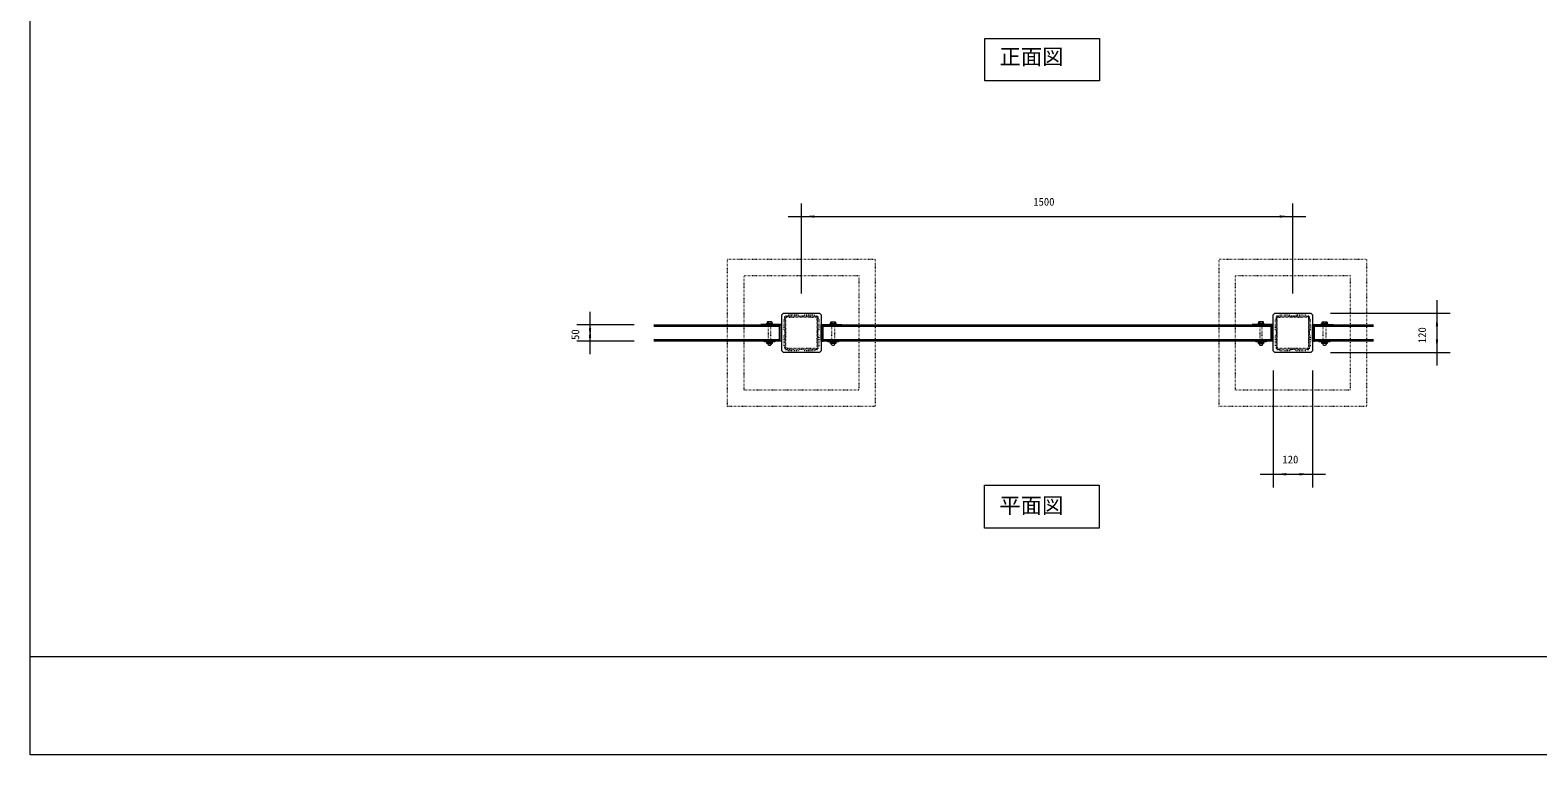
# Model space of a CAD drawing. Units: millimetres, scale not verified. Extents: x -3900 to 3900, y -2750 to 2750.
# Drawn here: x -3900 to 702, y -2750 to -537 of the extents above; entities that cross this region are included whole.
import ezdxf
from ezdxf.enums import TextEntityAlignment as Align

# ---------------------------------------------------------------- set-up
doc = ezdxf.new("R2010")
doc.units = ezdxf.units.MM
doc.header["$LTSCALE"] = 20
doc.linetypes.add('USER5', pattern=[0.208282, 0.069427, -0.138855])
doc.layers.add('0-1_IMPORTED', color=30, linetype='Continuous', lineweight=18)
doc.styles.add('ＭＳ ゴシック', font='')
doc.styles.get('ＭＳ ゴシック').set_extended_font_data('MS Gothic')

msp = doc.modelspace()

# ---------------------------------------------------------------- linework, layer by layer
at = {"layer": '0-1_IMPORTED', "color": 1}
for p, q in [((-1546, -1341), (-1546, -1066)), ((-46, -1341), (-46, -1066)), ((-1586, -1106), (-1546, -1106)), ((-1546, -1106), (-46, -1106)), ((-46, -1106), (-6, -1106)), ((394, -1361), (394, -1401)), ((-2191, -1436.75), (-2191, -1396.75)), ((69, -1401), (434, -1401)), ((394, -1401), (394, -1521)), ((-2056, -1436.75), (-2231, -1436.75)), ((-2191, -1486.75), (-2191, -1436.75)), ((-2056, -1486.75), (-2231, -1486.75)), ((-2191, -1526.75), (-2191, -1486.75)), ((69, -1521), (434, -1521)), ((394, -1521), (394, -1561)), ((-106, -1576), (-106, -1933)), ((14, -1576), (14, -1933)), ((-146, -1893), (-106, -1893)), ((-106, -1893), (14, -1893)), ((14, -1893), (54, -1893))]:
    msp.add_line(p, q, dxfattribs=at)
at = {"layer": '0-1_IMPORTED', "linetype": 'USER5'}
for p, q in [((-1546, -1411), (-1591.4, -1411)), ((-1500.6, -1411), (-1546, -1411)), ((-46, -1411), (-91.4, -1411)), ((-0.6, -1411), (-46, -1411))]:
    msp.add_line(p, q, dxfattribs=at)
at = {"layer": '0-1_IMPORTED'}
for p, q in [((-1612.5, -1441.75), (-1996, -1441.75)), ((-1646.74, -1427.75), (-1646.74, -1433.25)), ((-1639.26, -1427.75), (-1639.26, -1433.25)), ((-112.5, -1441.75), (-1479.5, -1441.75)), ((-1452.74, -1427.75), (-1452.74, -1433.25)), ((-1445.26, -1427.75), (-1445.26, -1433.25)), ((-146.74, -1427.75), (-146.74, -1433.25)), ((-139.26, -1427.75), (-139.26, -1433.25)), ((200, -1441.75), (20.5, -1441.75)), ((47.26, -1427.75), (47.26, -1433.25)), ((54.74, -1427.75), (54.74, -1433.25)), ((-1996, -1481.75), (-1612.5, -1481.75)), ((-1649.01, -1493.25), (-1636.99, -1493.25)), ((-1643, -1492.54), (-1643, -1488.96)), ((-1479.5, -1481.75), (-112.5, -1481.75)), ((-1442.99, -1493.25), (-1455.01, -1493.25)), ((-1449, -1492.54), (-1449, -1488.96)), ((-149.01, -1493.25), (-136.99, -1493.25)), ((-143, -1492.54), (-143, -1488.96)), ((20.5, -1481.75), (200, -1481.75)), ((57.01, -1493.25), (44.99, -1493.25)), ((51, -1492.54), (51, -1488.96)), ((-3900, -2450), (3900, -2450))]:
    msp.add_line(p, q, dxfattribs=at)
for points in [[(-3900, 2750), (3900, 2750), (3900, -2750), (-3900, -2750)], [(-986.26, -562.5), (-636.26, -562.5), (-636.26, -691.2), (-986.26, -691.2)], [(-1606, -1406), (-1601, -1401), (-1491, -1401), (-1486, -1406), (-1486, -1516), (-1491, -1521), (-1601, -1521), (-1606, -1516)], [(-106, -1406), (-101, -1401), (9, -1401), (14, -1406), (14, -1516), (9, -1521), (-101, -1521), (-106, -1516)], [(-1607.5, -1486.75), (-1606, -1486.75), (-1606, -1435.25), (-1670, -1435.25), (-1670, -1436.75), (-1607.5, -1436.75)], [(-1653, -1433.25), (-1653, -1435.25), (-1633, -1435.25), (-1633, -1433.25)], [(-1649.2, -1427.75), (-1650.5, -1428.5), (-1650.5, -1433.25), (-1635.5, -1433.25), (-1635.5, -1428.5), (-1636.8, -1427.75)], [(-1607.5, -1486.75), (-1612.5, -1486.75), (-1612.5, -1436.75), (-1607.5, -1436.75)], [(-1484.5, -1486.75), (-1486, -1486.75), (-1486, -1435.25), (-1422, -1435.25), (-1422, -1436.75), (-1484.5, -1436.75)], [(-1484.5, -1486.75), (-1479.5, -1486.75), (-1479.5, -1436.75), (-1484.5, -1436.75)], [(-1479.5, -1436.75), (-112.5, -1436.75), (-112.5, -1486.75), (-1479.5, -1486.75)], [(-1439, -1433.25), (-1439, -1435.25), (-1459, -1435.25), (-1459, -1433.25)], [(-1442.8, -1427.75), (-1441.5, -1428.5), (-1441.5, -1433.25), (-1456.5, -1433.25), (-1456.5, -1428.5), (-1455.2, -1427.75)], [(-107.5, -1486.75), (-106, -1486.75), (-106, -1435.25), (-170, -1435.25), (-170, -1436.75), (-107.5, -1436.75)], [(-153, -1433.25), (-153, -1435.25), (-133, -1435.25), (-133, -1433.25)], [(-149.2, -1427.75), (-150.5, -1428.5), (-150.5, -1433.25), (-135.5, -1433.25), (-135.5, -1428.5), (-136.8, -1427.75)], [(-107.5, -1486.75), (-112.5, -1486.75), (-112.5, -1436.75), (-107.5, -1436.75)], [(15.5, -1486.75), (14, -1486.75), (14, -1435.25), (78, -1435.25), (78, -1436.75), (15.5, -1436.75)], [(15.5, -1486.75), (20.5, -1486.75), (20.5, -1436.75), (15.5, -1436.75)], [(61, -1433.25), (61, -1435.25), (41, -1435.25), (41, -1433.25)], [(57.2, -1427.75), (58.5, -1428.5), (58.5, -1433.25), (43.5, -1433.25), (43.5, -1428.5), (44.8, -1427.75)], [(-1659, -1486.75), (-1627, -1486.75), (-1627, -1488.25), (-1659, -1488.25)], [(-1651, -1488.25), (-1635, -1488.25), (-1635, -1493.25), (-1651, -1493.25)], [(-1465, -1486.75), (-1433, -1486.75), (-1433, -1488.25), (-1465, -1488.25)], [(-1457, -1488.25), (-1441, -1488.25), (-1441, -1493.25), (-1457, -1493.25)], [(-159, -1486.75), (-127, -1486.75), (-127, -1488.25), (-159, -1488.25)], [(-151, -1488.25), (-135, -1488.25), (-135, -1493.25), (-151, -1493.25)], [(35, -1486.75), (67, -1486.75), (67, -1488.25), (35, -1488.25)], [(43, -1488.25), (59, -1488.25), (59, -1493.25), (43, -1493.25)], [(-987, -1926.77), (-637, -1926.77), (-637, -2057.23), (-987, -2057.23)]]:
    msp.add_lwpolyline(points, close=True, dxfattribs=at)
at = {"layer": '0-1_IMPORTED', "linetype": 'USER5'}
for points in [[(-1771, -1236), (-1321, -1236), (-1321, -1686), (-1771, -1686)], [(-271, -1236), (179, -1236), (179, -1686), (-271, -1686)], [(-1721, -1286), (-1371, -1286), (-1371, -1636), (-1721, -1636)], [(-221, -1286), (129, -1286), (129, -1636), (-221, -1636)], [(-1491, -1401), (-1486, -1406), (-1486, -1516), (-1491, -1521), (-1601, -1521), (-1606, -1516), (-1606, -1406), (-1601, -1401)], [(9, -1401), (14, -1406), (14, -1516), (9, -1521), (-101, -1521), (-106, -1516), (-106, -1406), (-101, -1401)], [(-1647, -1433.25), (-1647, -1486.75), (-1639, -1486.75), (-1639, -1433.25)], [(-1445, -1433.25), (-1445, -1486.75), (-1453, -1486.75), (-1453, -1433.25)], [(-147, -1433.25), (-147, -1486.75), (-139, -1486.75), (-139, -1433.25)], [(55, -1433.25), (55, -1486.75), (47, -1486.75), (47, -1433.25)]]:
    msp.add_lwpolyline(points, close=True, dxfattribs=at)
for points in [[(-1597, -1413), (-1597, -1417), (-1600, -1422), (-1600, -1440), (-1600, -1446), (-1600, -1451), (-1596.5, -1456), (-1596.5, -1466), (-1600, -1471), (-1600, -1476), (-1600, -1482), (-1600, -1500), (-1597, -1505), (-1597, -1509)], [(-1596, -1415.6), (-1596, -1461), (-1596, -1506.4)], [(-1498, -1410), (-1502, -1410), (-1507, -1407), (-1525, -1407), (-1531, -1407), (-1536, -1407), (-1541, -1410.5), (-1551, -1410.5), (-1556, -1407), (-1561, -1407), (-1567, -1407), (-1585, -1407), (-1590, -1410), (-1594, -1410)], [(-1593.7, -1506.4), (-1593.7, -1461), (-1593.7, -1415.6)], [(-1591.4, -1413.3), (-1546, -1413.3), (-1500.6, -1413.3)], [(-1498.3, -1415.6), (-1498.3, -1461), (-1498.3, -1506.4)], [(-1496, -1506.4), (-1496, -1461), (-1496, -1415.6)], [(-1492, -1471), (-1495.5, -1466), (-1495.5, -1456), (-1492, -1451), (-1492, -1446), (-1492, -1440), (-1492, -1422), (-1495, -1417), (-1495, -1413)], [(-97, -1413), (-97, -1417), (-100, -1422), (-100, -1440), (-100, -1446), (-100, -1451), (-96.5, -1456), (-96.5, -1466), (-100, -1471), (-100, -1476), (-100, -1482), (-100, -1500), (-97, -1505), (-97, -1509)], [(-96, -1415.6), (-96, -1461), (-96, -1506.4)], [(2, -1410), (-2, -1410), (-7, -1407), (-25, -1407), (-31, -1407), (-36, -1407), (-41, -1410.5), (-51, -1410.5), (-56, -1407), (-61, -1407), (-67, -1407), (-85, -1407), (-90, -1410), (-94, -1410)], [(-93.7, -1506.4), (-93.7, -1461), (-93.7, -1415.6)], [(-91.4, -1413.3), (-46, -1413.3), (-0.6, -1413.3)], [(1.7, -1415.6), (1.7, -1461), (1.7, -1506.4)], [(4, -1506.4), (4, -1461), (4, -1415.6)], [(8, -1471), (4.5, -1466), (4.5, -1456), (8, -1451), (8, -1446), (8, -1440), (8, -1422), (5, -1417), (5, -1413)], [(-1495, -1509), (-1495, -1505), (-1492, -1500), (-1492, -1482), (-1492, -1476), (-1492, -1471)], [(5, -1509), (5, -1505), (8, -1500), (8, -1482), (8, -1476), (8, -1471)], [(-1594, -1512), (-1590, -1512), (-1585, -1515), (-1567, -1515), (-1561, -1515), (-1556, -1515), (-1551, -1511.5), (-1541, -1511.5), (-1536, -1515), (-1531, -1515), (-1525, -1515), (-1507, -1515), (-1502, -1512), (-1498, -1512)], [(-1500.6, -1508.7), (-1546, -1508.7), (-1591.4, -1508.7)], [(-1591.4, -1511), (-1546, -1511), (-1500.6, -1511)], [(-94, -1512), (-90, -1512), (-85, -1515), (-67, -1515), (-61, -1515), (-56, -1515), (-51, -1511.5), (-41, -1511.5), (-36, -1515), (-31, -1515), (-25, -1515), (-7, -1515), (-2, -1512), (2, -1512)], [(-0.6, -1508.7), (-46, -1508.7), (-91.4, -1508.7)], [(-91.4, -1511), (-46, -1511), (-0.6, -1511)]]:
    msp.add_lwpolyline(points, dxfattribs=at)
at = {"layer": '0-1_IMPORTED'}
for points in [[(-1996, -1436.75), (-1612.5, -1436.75), (-1612.5, -1486.75), (-1996, -1486.75)], [(200, -1486.75), (20.5, -1486.75), (20.5, -1436.75), (200, -1436.75)]]:
    msp.add_lwpolyline(points, dxfattribs=at)
at = {"layer": '0-1_IMPORTED', "linetype": 'USER5'}
for centre, radius, start, end in [((-1594, -1413), 3, 90, 180), ((-1591.4, -1415.6), 4.6, 90, 180), ((-1591.4, -1415.6), 2.3, 90, 180), ((-1500.6, -1415.6), 4.6, 0, 90), ((-1500.6, -1415.6), 2.3, 0, 90), ((-1498, -1413), 3, 0, 90), ((-94, -1413), 3, 90, 180), ((-91.4, -1415.6), 4.6, 90, 180), ((-91.4, -1415.6), 2.3, 90, 180), ((-0.6, -1415.6), 4.6, 0, 90), ((-0.6, -1415.6), 2.3, 360, 90), ((2, -1413), 3, 360, 90), ((-1594, -1509), 3, 180, 270), ((-1591.4, -1506.4), 4.6, 180, 270), ((-1591.4, -1506.4), 2.3, 180, 270), ((-1500.6, -1506.4), 4.6, 270, 360), ((-1500.6, -1506.4), 2.3, 270, 360), ((-1498, -1509), 3, 270, 0), ((-94, -1509), 3, 180, 270), ((-91.4, -1506.4), 4.6, 180, 270), ((-91.4, -1506.4), 2.3, 180, 270), ((-0.6, -1506.4), 4.6, 270, 360), ((-0.6, -1506.4), 2.3, 270, 360), ((2, -1509), 3, 270, 0)]:
    msp.add_arc(centre, radius, start, end, dxfattribs=at)
at = {"layer": '0-1_IMPORTED'}
for centre, start, end in [((-1643, -1493.25), 180, 270), ((-1643, -1493.25), 270, 0), ((-1449, -1493.25), 180, 270), ((-1449, -1493.25), 270, 0), ((-143, -1493.25), 180, 270), ((-143, -1493.25), 270, 0), ((51, -1493.25), 180, 270), ((51, -1493.25), 270, 0)]:
    msp.add_arc(centre, 6.01, start, end, dxfattribs=at)
at = {"layer": '0-1_IMPORTED', "color": 1}
for points in [[(-1546, -1106), (-1506, -1102.5), (-1506, -1109.5)], [(-46, -1106), (-86, -1109.5), (-86, -1102.5)], [(394, -1401), (397.5, -1441), (390.5, -1441)], [(-2191, -1436.75), (-2187.5, -1476.75), (-2194.5, -1476.75)], [(-2191, -1486.75), (-2194.5, -1446.75), (-2187.5, -1446.75)], [(394, -1521), (390.5, -1481), (397.5, -1481)], [(-106, -1893), (-66, -1889.5), (-66, -1896.5)], [(14, -1893), (-26, -1896.5), (-26, -1889.5)]]:
    msp.add_solid(points, dxfattribs=at)

# ---------------------------------------------------------------- texts
at = {"layer": '0-1_IMPORTED', "color": 7, "style": 'ＭＳ ゴシック'}
for s, height, p in [('正面図', 47.77, (-941.18, -656.09)), ('1500', 23.88, (-838.33, -1080.07)), ('120', 23.88, (-77.75, -1867.07)), ('平面図', 47.77, (-941.91, -2026.35))]:
    msp.add_text(s, height=height, dxfattribs=at).set_placement(p, align=Align.BOTTOM_LEFT)
for s, p in [('50', (-2216.93, -1482.92)), ('120', (368.07, -1492.75))]:
    msp.add_text(s, height=23.88, rotation=90, dxfattribs=at).set_placement(p, align=Align.BOTTOM_LEFT)

doc.saveas('drawing.dxf')
